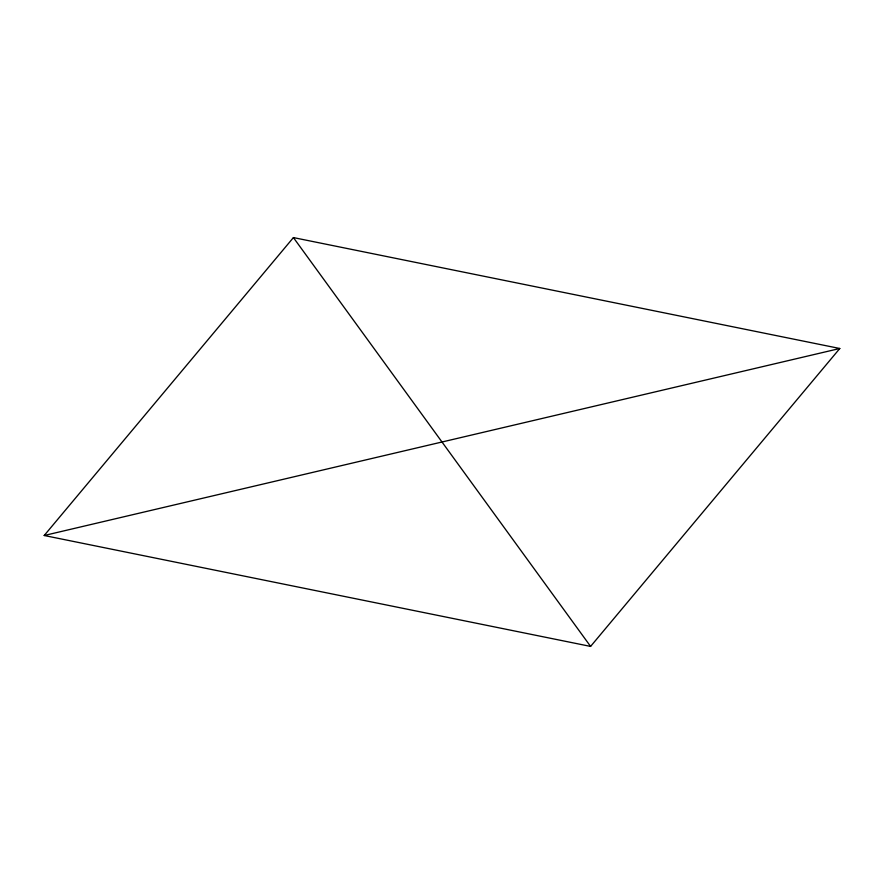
<?xml version="1.0" encoding="UTF-8"?>
<svg xmlns="http://www.w3.org/2000/svg" width="884" height="884" viewBox="0 0 884 884"><rect width="100%" height="100%" fill="white"/><g stroke="black" fill="none" stroke-linecap="round" stroke-linejoin="round"><path stroke-width="1.33" d="M44.2 535.505L293.411 237.586L839.8 348.495L590.589 646.414L44.2 535.505L839.8 348.495M293.411 237.586L590.589 646.414"/></g></svg>
